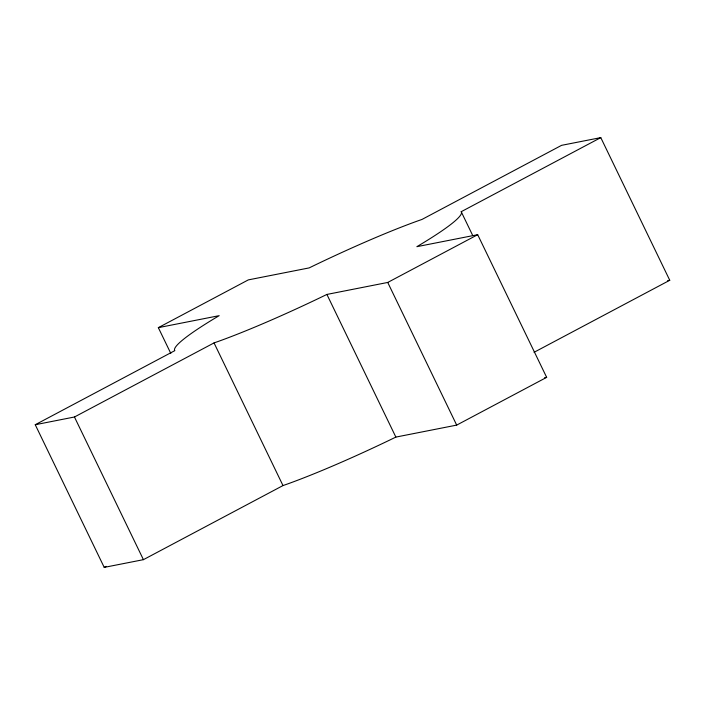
<?xml version="1.0" encoding="UTF-8"?>
<svg xmlns="http://www.w3.org/2000/svg" width="705" height="705" viewBox="0 0 705 705"><rect width="100%" height="100%" fill="white"/><g stroke="black" fill="none" stroke-linecap="round" stroke-linejoin="round"><path stroke-width="1.06" d="M170.795 353.408L158.343 327.649L248.31 279.894L309.134 267.909L315.391 264.877A159.242 15.818 -25.8 0 1 417.633 220.965L422.004 219.431L561.577 145.336L600.783 137.616L669.75 280.273L534.055 352.306M600.783 137.616L461.211 211.703L461.528 212.311A159.242 15.818 -25.8 0 1 421.352 244L416.867 246.68L477.69 234.694L546.657 377.351L456.69 425.106L395.866 437.091L389.609 440.123A159.242 15.818 -25.8 0 1 287.367 484.035L282.996 485.569L143.423 559.664L104.217 567.384L35.25 424.727L174.822 350.641L174.505 350.024A159.242 15.818 -25.8 0 1 214.681 318.343L219.176 315.664L158.343 327.649M35.25 424.727L74.457 416.999L214.038 342.912L218.4 341.379A159.242 15.818 -25.8 0 0 320.643 297.457L326.9 294.434L387.732 282.449L477.69 234.694M104.217 567.384L106.155 566.362M667.635 280.687L669.75 280.273M544.524 377.774L546.657 377.351M461.211 211.703L472.702 235.479M387.732 282.449L456.69 425.106M326.9 294.434L395.866 437.091M214.038 342.912L282.996 485.569M74.457 416.999L143.423 559.664"/></g></svg>
